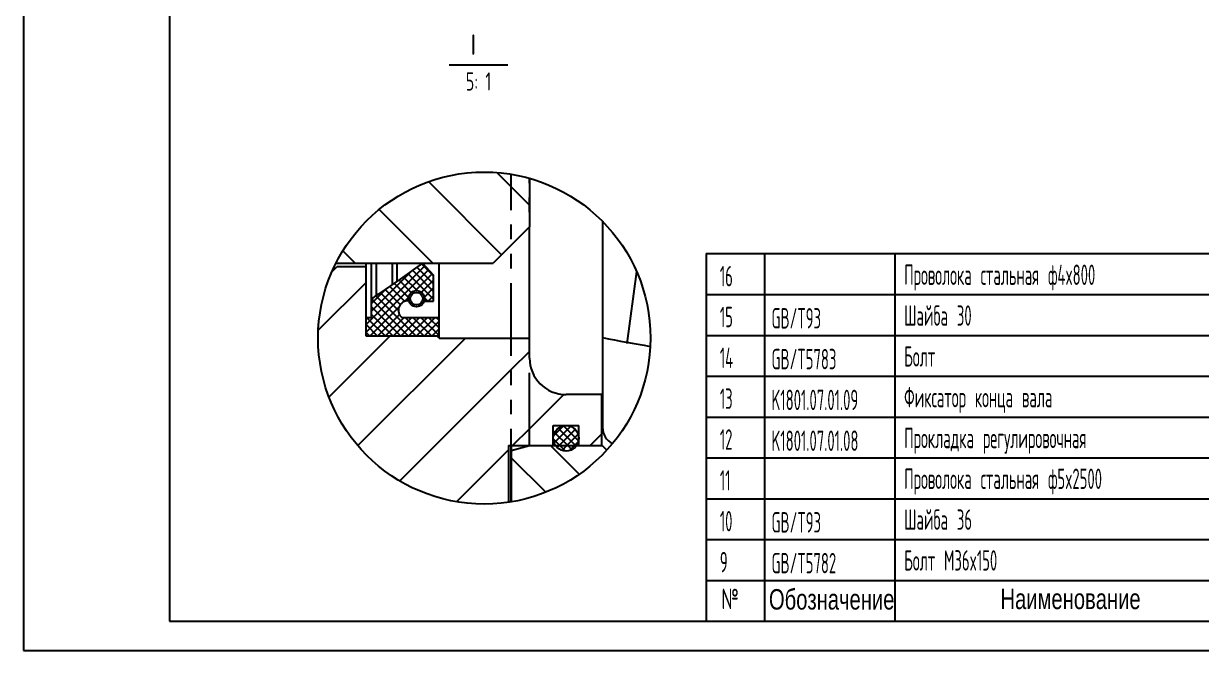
# Model space of a CAD drawing. Header units: millimetres. Extents: x 0 to 3360, y -90 to 2376.
# Drawn here: x 0 to 1613, y 0 to 860 of the extents above; entities that cross this region are included whole.
import ezdxf
from ezdxf.enums import TextEntityAlignment as Align

# ---------------------------------------------------------------- set-up
doc = ezdxf.new("R2010")
doc.units = ezdxf.units.MM
doc.header["$LTSCALE"] = 80
doc.linetypes.add('K', pattern=[2.5, 1.25, -0.25, 0.25, -0.25, 0.25, -0.25])
for name, color, linetype in [('01', 7, 'Continuous'), ('02', 1, 'Continuous'), ('07', 6, 'K'), ('11', 3, 'Continuous')]:
    doc.layers.add(name, color=color, linetype=linetype)
doc.styles.add('HZLIB', font='TXT.shx', dxfattribs={"width": 0.5, "height": 28})
doc.styles.get("Standard").update_dxf_attribs({"font": 'isocp', "width": 0.707, "bigfont": 'intecad.shx'})

# ---------------------------------------------------------------- blocks, each defined once
blk = doc.blocks.new('*U9', base_point=(1219.6, 647.8))
at = {"layer": '02', "color": 1, "linetype": 'Continuous'}
for p, q in [((1236.6, 874.8), (1281.6, 829.8)), ((1143.1, 862.2), (1243.3, 762)), ((1075.4, 823.9), (1149, 750.3)), ((1025.9, 767.3), (1042.9, 750.3)), ((1057.6, 666.4), (1138.1, 746.9)), ((1127.3, 745), (1150.1, 722.3)), ((1133.5, 749.4), (1150.1, 732.9)), ((1057.6, 655.8), (1143.2, 741.4)), ((1065.2, 684.5), (1121.8, 741.2)), ((1102.4, 727.5), (1119.6, 710.3)), ((1108.6, 731.9), (1127.7, 712.9)), ((1114.9, 736.3), (1150.1, 701.1)), ((1121.1, 740.7), (1150.1, 711.7)), ((1125.3, 712.8), (1148.4, 735.9)), ((1133.6, 710.5), (1150.1, 727)), ((1065.2, 695.2), (1085.7, 715.6)), ((1083.8, 714.3), (1104.5, 693.6)), ((1090, 718.7), (1110.7, 698)), ((1096.2, 723.1), (1115.8, 703.5)), ((1137.6, 703.9), (1150.1, 716.4)), ((1065.9, 700.3), (1115.9, 650.3)), ((1071.2, 705.7), (1126.5, 650.3)), ((1077.6, 709.9), (1102, 685.5)), ((1110.4, 698), (1115.7, 703.3)), ((1137.8, 702.8), (1142.1, 698.4)), ((1142.7, 698.4), (1150.1, 705.8)), ((1062.8, 650.3), (1102.8, 690.4)), ((1065.2, 690.5), (1105.3, 650.3)), ((1065.2, 679.9), (1094.7, 650.3)), ((1073.4, 650.3), (1103.3, 680.2)), ((1057.6, 666.2), (1073.5, 650.3)), ((1058.7, 675.7), (1084.1, 650.3)), ((1084, 650.3), (1109.4, 675.7)), ((1094.6, 650.3), (1120, 675.7)), ((1105.2, 650.3), (1130.6, 675.7)), ((1111.7, 675.7), (1137.1, 650.3)), ((1115.8, 650.3), (1141.2, 675.7)), ((1122.3, 675.7), (1147.7, 650.3)), ((1126.4, 650.3), (1151.8, 675.7)), ((1133, 675.7), (1157.6, 651.1)), ((1137.1, 650.3), (1157.6, 670.9)), ((1143.6, 675.7), (1157.6, 661.7)), ((1154.2, 675.7), (1157.6, 672.3)), ((1057.6, 655.6), (1062.9, 650.3)), ((1147.7, 650.3), (1157.6, 660.3)), ((1314.5, 513.9), (1328, 527.5)), ((1315.3, 504.1), (1337.9, 526.7)), ((1316, 518.3), (1333.9, 500.3)), ((1320.8, 524.1), (1344.5, 500.3)), ((1322.1, 500.3), (1344.2, 522.5)), ((1328, 527.5), (1348.7, 506.7)), ((1340.9, 525.2), (1346.5, 519.6)), ((1314.1, 509.5), (1323.3, 500.3)), ((1319.5, 497.7), (1322.1, 500.3)), ((1323.3, 500.3), (1330.8, 492.9)), ((1326.1, 493.7), (1332.7, 500.3)), ((1332.7, 500.3), (1348.2, 515.9)), ((1333.9, 500.3), (1339.5, 494.7)), ((1336.5, 493.6), (1343.3, 500.3)), ((1343.3, 500.3), (1348.4, 505.4)), ((1344.5, 500.3), (1345.4, 499.5))]:
    blk.add_line(p, q, dxfattribs=at)
at = {"layer": '07', "color": 6, "linetype": 'K'}
for p, q in [((1310.3, 500.3), (1349.6, 461)), ((1381.1, 500.3), (1387.4, 494)), ((1256.6, 483.4), (1303.7, 436.3))]:
    blk.add_line(p, q, dxfattribs=at)
blk = doc.blocks.new('*U30')
at = {"layer": '01'}
for points in [[(25, 292), (25, 5)], [(25, 5), (415, 5)]]:
    blk.add_lwpolyline(points, dxfattribs=at)
at = {"layer": '02'}
for points in [[(0, 297), (0, 0)], [(0, 0), (420, 0)]]:
    blk.add_lwpolyline(points, dxfattribs=at)

msp = doc.modelspace()

# ---------------------------------------------------------------- linework, layer by layer
for p, q in [((935.073, 544), (935.073, 40)), ((935.073, 544), (1895.073, 544)), ((1015.073, 544), (1015.073, 40)), ((1193.274, 544), (1193.274, 40)), ((935.073, 488), (1895.073, 488)), ((935.073, 432), (1895.073, 432)), ((935.073, 376), (1895.073, 376)), ((935.073, 320), (1895.073, 320)), ((935.073, 264), (1895.073, 264)), ((935.073, 208), (1895.073, 208)), ((935.073, 152), (1895.073, 152)), ((935.073, 96), (1895.073, 96)), ((935.073, 40), (1895.073, 40))]:
    msp.add_line(p, q)
at = {"layer": '01'}
for p, q in [((663.209, 802.561), (583.209, 802.561)), ((693.091, 647.344), (693.091, 580.846)), ((793.091, 588.221), (793.091, 305.846)), ((693.091, 400.846), (693.091, 580.846)), ((422.375, 519.13), (429.091, 525.846)), ((469.091, 525.846), (429.091, 525.846)), ((469.091, 430.846), (469.091, 530.846)), ((476.655, 456.243), (476.655, 530.846)), ((483.542, 486.76), (483.542, 530.846)), ((505.451, 502.002), (505.526, 530.846)), ((511.972, 506.61), (511.972, 530.846)), ((546.271, 530.846), (515.73, 509.265)), ((546.271, 530.846), (561.526, 514.657)), ((569.091, 428.346), (569.091, 530.846)), ((839.628, 519.539), (826.38, 421.038)), ((515.73, 509.265), (495.173, 494.74)), ((561.526, 478.922), (561.526, 514.657)), ((485.458, 487.875), (481.627, 485.646)), ((495.173, 494.74), (485.458, 487.875)), ((548.752, 478.922), (561.526, 478.922)), ((476.655, 456.243), (469.091, 456.243)), ((569.091, 456.243), (518.424, 456.243)), ((569.091, 430.846), (469.091, 430.846)), ((569.091, 428.346), (566.591, 430.846)), ((569.091, 428.346), (693.091, 428.346)), ((791.591, 350.846), (743.091, 350.846)), ((791.591, 350.846), (791.591, 280.846)), ((725.591, 280.846), (725.591, 308.346)), ((725.591, 308.346), (760.591, 308.346)), ((760.591, 280.846), (760.591, 308.346)), ((664.091, 280.846), (725.591, 280.846)), ((664.091, 280.846), (664.091, 203.146)), ((668.091, 280.846), (668.091, 203.768)), ((760.591, 280.846), (791.591, 280.846))]:
    msp.add_line(p, q, dxfattribs=at)
at = {"layer": '01', "color": 7, "linetype": 'Continuous'}
for p, q in [((793.091, 588.221), (793.091, 305.846)), ((693.091, 580.846), (643.091, 530.846)), ((427.872, 530.846), (643.091, 530.846))]:
    msp.add_line(p, q, dxfattribs=at)
at = {"layer": '01'}
for centre, radius in [((538.186, 482.305), 11.094), ((743.091, 290.846), 17.5)]:
    msp.add_circle(centre, radius, dxfattribs=at)
for centre, radius, start, end in [((486.655, 477.002), 10, 120.185276, 180), ((526.353, 466.382), 12.87, 84.722304, 231.97468), ((1292.762, 2971.315), 2591.057, 258.881167, 260.349637), ((818.091, 305.846), 25, 180, 242.954649)]:
    msp.add_arc(centre, radius, start, end, dxfattribs=at)
at = {"layer": '01', "color": 7, "linetype": 'Continuous'}
msp.add_arc((743.091, 400.846), 50, 180, 270, dxfattribs=at)
at = {"layer": '02', "color": 1, "linetype": 'Continuous'}
for p, q in [((469.091, 504.254), (403.73, 438.893)), ((501.749, 430.846), (418.348, 347.446)), ((605.315, 428.346), (457.778, 280.809)), ((693.091, 410.056), (668.091, 385.056)), ((668.091, 385.056), (515.382, 232.347)), ((740.04, 350.939), (693.091, 303.99)), ((693.091, 303.99), (669.947, 280.846)), ((791.591, 296.424), (776.013, 280.846)), ((664.091, 274.99), (593.044, 203.943))]:
    msp.add_line(p, q, dxfattribs=at)
at = {"layer": '02'}
msp.add_circle((631.091, 428.346), 227.605, dxfattribs=at)
at = {"layer": '02', "color": 1, "linetype": 'Continuous'}
msp.add_circle((538.186, 482.305), 8.594, dxfattribs=at)
at = {"layer": '07', "color": 6, "linetype": 'K'}
for p, q in [((668.091, 203.768), (668.091, 652.923)), ((693.091, 280.846), (693.091, 647.344)), ((668.091, 274.147), (693.091, 280.846)), ((668.091, 274.147), (693.091, 280.846)), ((693.091, 280.846), (804.434, 280.846))]:
    msp.add_line(p, q, dxfattribs=at)

# ---------------------------------------------------------------- block references
at = {"layer": '01', "xscale": 8, "yscale": 8, "zscale": 8}
msp.add_blockref('*U30', (0, 0), dxfattribs=at)
at = {"layer": '01'}
msp.add_blockref('*U9', (631.091, 428.346), dxfattribs=at)

# ---------------------------------------------------------------- texts
at = {"style": 'HZLIB', "width": 0.5}
for s, p in [('16', (953.74, 499.2)), ('Проволока стальная ф4x800', (1206.232, 501.105)), ('15', (953.74, 443.2)), ('GB/T93', (1024.598, 441.398)), ('Шайба 30', (1206.232, 445.155)), ('14', (953.74, 387.2)), ('GB/T5783', (1024.598, 385.448)), ('Болт ', (1206.232, 389.205)), ('13', (953.74, 331.2)), ('K1801.07.01.09', (1024.598, 329.498)), ('Фиксатор конца вала', (1206.232, 333.255)), ('12', (953.74, 275.2)), ('K1801.07.01.08', (1024.598, 273.548)), ('Прокладка регулировочная', (1206.232, 277.305)), ('11', (953.74, 219.2)), ('Проволока стальная ф5x2500', (1206.232, 221.355)), ('10', (953.74, 163.2)), ('GB/T93', (1024.598, 161.648)), ('Шайба 36', (1206.232, 165.405)), ('9', (953.74, 107.2)), ('GB/T5782', (1024.598, 105.698)), ('Болт M36x150', (1206.232, 109.455))]:
    msp.add_text(s, height=28, dxfattribs=at).set_placement(p)
at = {"layer": '01', "char_height": 28, "attachment_point": 1}
for s, insert in [('{\\W1;\\C3;I}', (612.005, 844.722)), ('{\\Fisocp,intecad|c204;№}', (955.89, 84.684)), ('{\\fArial|b0|i0|c204|p34;Наименование}', (1338.196, 84.707))]:
    msp.add_mtext(s, dxfattribs=dict(at, insert=insert))
at = {"layer": '01', "insert": (1021.008, 84.083), "char_height": 28, "width": 1.29423, "attachment_point": 1}
msp.add_mtext('{\\fArial|b0|i0|c204|p34;Обозначение}', dxfattribs=at)
at = {"layer": '11', "width": 0.707}
msp.add_text('5: 1', height=25, dxfattribs=at).set_placement((623.209, 767.561), align=Align.CENTER)

doc.saveas('drawing.dxf')
